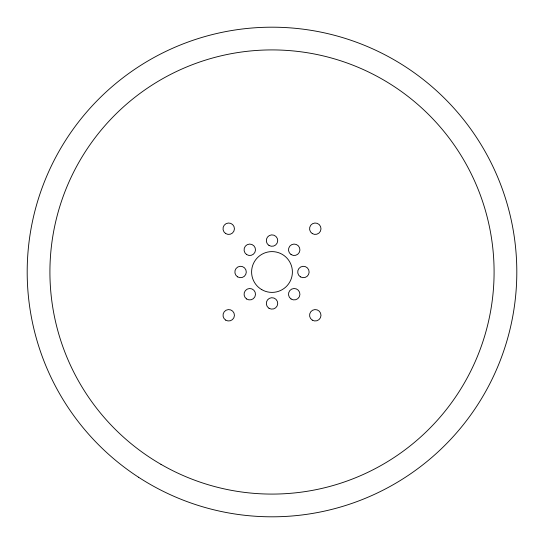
<?xml version="1.0" encoding="UTF-8"?>
<svg xmlns="http://www.w3.org/2000/svg" width="544" height="544" viewBox="0 0 544 544"><rect width="100%" height="100%" fill="white"/><g stroke="black" fill="none" stroke-linecap="round" stroke-linejoin="round"><path stroke-width="0.82" d="M160.956 464.331A222.088 222.088 0 0 0 494.088 272A222.088 222.088 0 0 0 160.956 79.669A222.088 222.088 0 0 0 160.956 464.331M261.8 289.666A20.4 20.4 0 0 0 292.4 272A20.4 20.4 0 0 0 261.8 254.334A20.4 20.4 0 0 0 261.8 289.666M300.417 276.862A5.712 5.712 0 0 0 309.128 272.17A5.712 5.712 0 0 0 300.71 266.968A5.712 5.712 0 0 0 300.417 276.862M291.06 298.982A5.712 5.712 0 0 0 299.914 294.562A5.712 5.712 0 0 0 291.666 289.102A5.712 5.712 0 0 0 291.06 298.982M312.27 320.13A5.712 5.712 0 0 0 320.987 315.459A5.712 5.712 0 0 0 312.576 310.243A5.712 5.712 0 0 0 312.27 320.13M269.001 308.278A5.712 5.712 0 0 0 277.712 303.586A5.712 5.712 0 0 0 269.294 298.391A5.712 5.712 0 0 0 269.001 308.278M246.629 298.982A5.712 5.712 0 0 0 255.483 294.562A5.712 5.712 0 0 0 247.234 289.102A5.712 5.712 0 0 0 246.629 298.982M225.712 320.13A5.712 5.712 0 0 0 234.43 315.459A5.712 5.712 0 0 0 226.025 310.243A5.712 5.712 0 0 0 225.712 320.13M237.578 276.862A5.712 5.712 0 0 0 246.289 272.17A5.712 5.712 0 0 0 237.871 266.968A5.712 5.712 0 0 0 237.578 276.862M246.629 254.551A5.712 5.712 0 0 0 255.483 250.131A5.712 5.712 0 0 0 247.234 244.671A5.712 5.712 0 0 0 246.629 254.551M225.712 233.58A5.712 5.712 0 0 0 234.43 228.902A5.712 5.712 0 0 0 226.025 223.686A5.712 5.712 0 0 0 225.712 233.58M269.001 245.446A5.712 5.712 0 0 0 277.712 240.754A5.712 5.712 0 0 0 269.294 235.552A5.712 5.712 0 0 0 269.001 245.446M291.06 254.551A5.712 5.712 0 0 0 299.914 250.131A5.712 5.712 0 0 0 291.666 244.671A5.712 5.712 0 0 0 291.06 254.551M312.27 233.58A5.712 5.712 0 0 0 320.987 228.902A5.712 5.712 0 0 0 312.576 223.686A5.712 5.712 0 0 0 312.27 233.58M138.543 477.238A244.814 244.814 0 0 0 516.467 284.954A244.814 244.814 0 0 0 160.983 53.808A244.814 244.814 0 0 0 138.543 477.238"/></g></svg>
